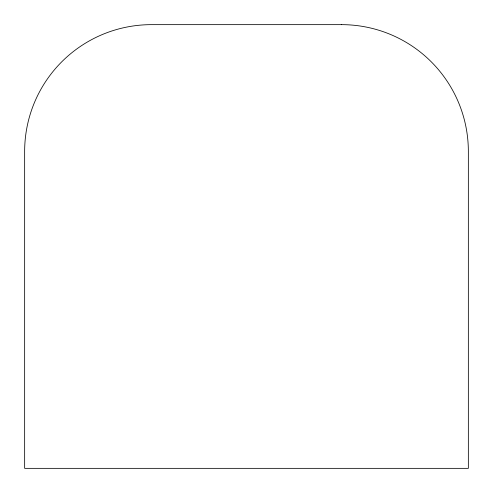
<?xml version="1.0" encoding="UTF-8"?>
<svg xmlns="http://www.w3.org/2000/svg" width="493" height="493" viewBox="0 0 493 493"><rect width="100%" height="100%" fill="white"/><g stroke="black" fill="none" stroke-linecap="round" stroke-linejoin="round"><path stroke-width="0.74" d="M341.581 24.65L151.419 24.65A126.769 126.769 0 0 0 24.65 151.419L24.65 468.35L468.35 468.35L468.35 151.419A126.769 126.769 0 0 0 341.581 24.65"/></g></svg>
